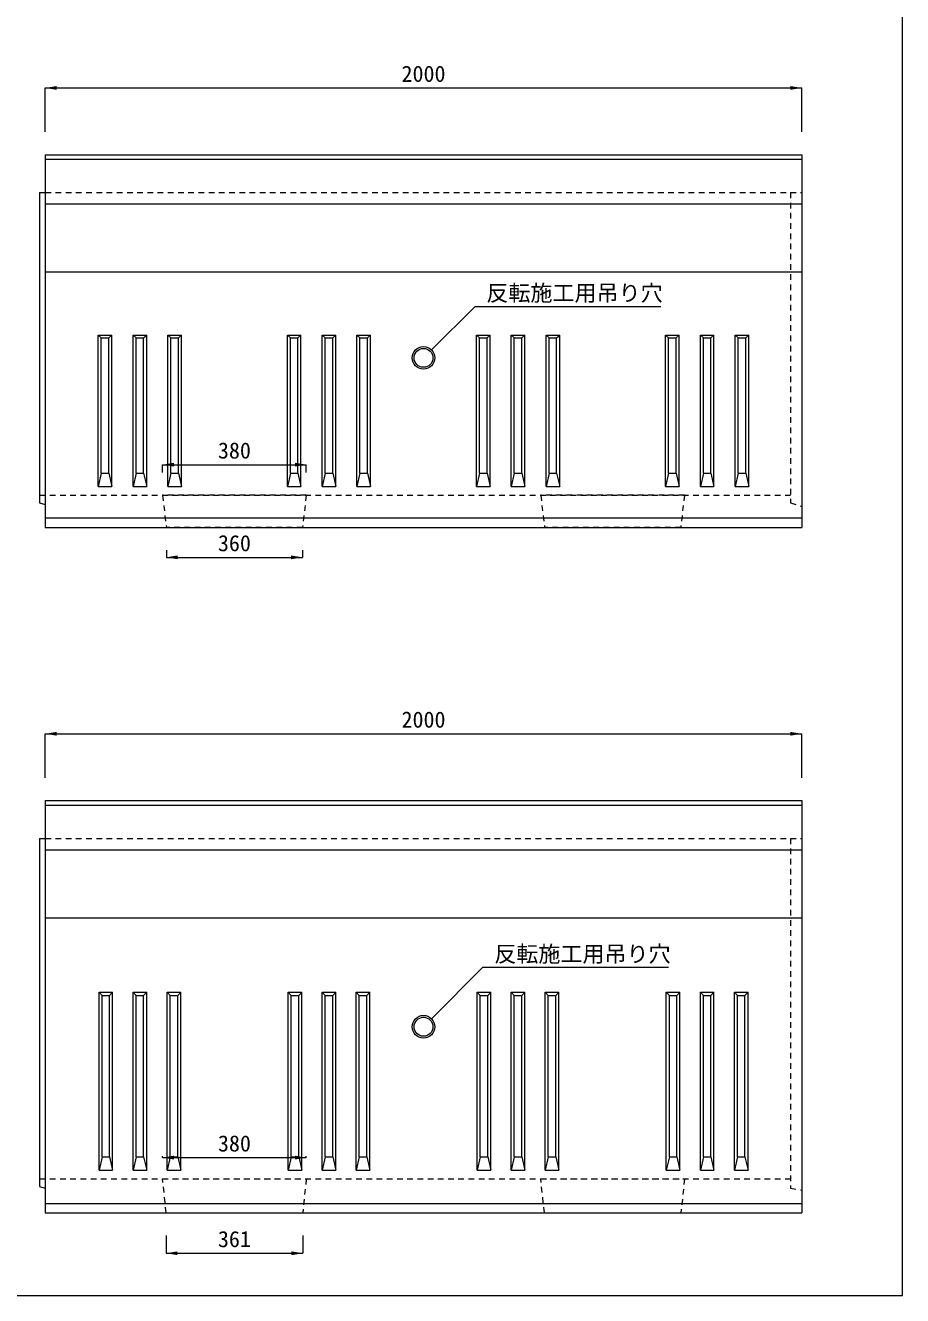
# Model space of a CAD drawing. Units: millimetres at full size. Extents: x -5540 to 13511, y -4102 to 22994.
# Drawn here: x 6904 to 9223, y 13638 to 16995 of the extents above; entities that cross this region are included whole.
import ezdxf
from ezdxf.enums import TextEntityAlignment as Align

# ---------------------------------------------------------------- set-up
doc = ezdxf.new("R2010")
doc.units = ezdxf.units.MM
doc.header["$LTSCALE"] = 40
doc.linetypes.add('USER1', pattern=[0.675, 0.375, -0.3])
for name, color, linetype, lineweight in [('0_2', 7, 'Continuous', 13), ('寸法線', 7, 'Continuous', 13), ('引出線', 4, 'Continuous', 13), ('本体', 2, 'Continuous', 13), ('開孔(スリット)', 30, 'Continuous', 9), ('開孔部', 30, 'USER1', 9)]:
    doc.layers.add(name, color=color, linetype=linetype, lineweight=lineweight)
doc.styles.add('ＭＳ ゴシック', font='')
doc.styles.get('ＭＳ ゴシック').set_extended_font_data('MS Gothic')

# ---------------------------------------------------------------- blocks, each defined once
blk = doc.blocks.new('filled_arrow')
at = {"color": 0, "linetype": 'Continuous', "lineweight": -2}
blk.add_solid([(7.5, 1.25), (0, 0), (7.5, -1.25)], dxfattribs=at)

msp = doc.modelspace()

# ---------------------------------------------------------------- linework, layer by layer
at = {"layer": '0_2', "color": 1}
msp.add_lwpolyline([(5522.87, 13638.08), (9223.49, 13638.08), (9223.49, 18774.03), (5522.87, 18774.03)], close=True, dxfattribs=at)
at = {"layer": '寸法線'}
for p, q in [((6956.7, 16830.08), (8956.7, 16830.08)), ((6956.7, 16713.67), (6956.7, 16830.08)), ((8956.7, 16713.67), (8956.7, 16830.08)), ((7266.7, 15834.35), (7646.7, 15834.35)), ((7266.7, 15813.67), (7266.7, 15834.35)), ((7646.7, 15813.67), (7646.7, 15834.35)), ((7276.7, 15608.67), (7276.7, 15589.43)), ((7276.7, 15589.43), (7636.7, 15589.43)), ((7636.7, 15608.67), (7636.7, 15589.43)), ((6956.7, 15123.08), (8956.7, 15123.08)), ((6956.7, 15006.67), (6956.7, 15123.08)), ((8956.7, 15006.67), (8956.7, 15123.08)), ((7266.7, 14002.83), (7266.7, 14006.67)), ((7266.7, 14002.83), (7646.7, 14002.83)), ((7646.7, 14002.83), (7646.7, 14006.66)), ((7276.17, 13796.67), (7276.17, 13750.01)), ((7637.22, 13796.67), (7637.22, 13750.01)), ((7276.17, 13750.01), (7637.22, 13750.01))]:
    msp.add_line(p, q, dxfattribs=at)
at = {"layer": '引出線'}
for points in [[(7977.91, 16137.88), (8092.85, 16252.82), (8583.81, 16252.82)], [(7977.91, 14369.88), (8113.89, 14505.86), (8604.85, 14505.86)]]:
    msp.add_lwpolyline(points, dxfattribs=at)
at = {"layer": '本体'}
for p, q in [((6956.7, 16653.67), (6956.7, 15668.67)), ((6956.7, 16653.67), (8956.7, 16653.67)), ((8956.7, 16653.67), (8956.7, 15668.67)), ((6956.7, 15668.67), (8956.7, 15668.67)), ((6956.7, 14946.67), (8956.7, 14946.67)), ((6956.7, 14946.67), (6956.7, 13856.67)), ((8956.7, 14946.67), (8956.7, 13856.67)), ((6956.7, 13856.67), (8956.7, 13856.67))]:
    msp.add_line(p, q, dxfattribs=at)
at = {"layer": '本体', "lineweight": 9}
for p, q in [((6956.7, 16641.67), (8956.7, 16641.67)), ((6941.7, 16553.67), (6956.7, 16553.67)), ((6941.7, 16553.67), (6941.7, 15733.67)), ((6941.7, 16553.67), (6956.7, 16553.67)), ((6956.7, 16523.67), (8956.7, 16523.67)), ((6956.7, 16343.67), (8956.7, 16343.67)), ((6941.7, 15733.67), (6956.7, 15728.67)), ((6956.7, 15693.71), (8956.7, 15693.71)), ((6956.7, 14934.67), (8956.71, 14934.67)), ((6941.7, 14846.67), (6956.7, 14846.67)), ((6941.7, 14846.67), (6941.7, 13926.67)), ((6941.7, 14846.67), (6956.7, 14846.67)), ((6956.7, 14816.67), (8956.7, 14816.67)), ((6956.7, 14636.67), (8956.7, 14636.67)), ((6941.7, 13926.67), (6956.7, 13921.67)), ((6956.7, 13881.84), (8956.71, 13881.84))]:
    msp.add_line(p, q, dxfattribs=at)
at = {"layer": '本体', "linetype": 'USER1', "lineweight": 9}
for p, q in [((6956.7, 16553.67), (8926.7, 16553.67)), ((8926.7, 16553.67), (8956.7, 16553.67)), ((8926.7, 16553.67), (8926.7, 15733.67)), ((8926.7, 16553.67), (8956.7, 16553.67)), ((6941.7, 15753.67), (8926.7, 15753.67)), ((8926.7, 15733.67), (8956.7, 15723.67)), ((6956.7, 14846.67), (8926.7, 14846.67)), ((8926.7, 14846.67), (8926.7, 13921.67)), ((8926.7, 14846.67), (8956.7, 14846.67)), ((6941.7, 13946.67), (8926.7, 13946.67)), ((8926.7, 13921.67), (8956.7, 13916.67))]:
    msp.add_line(p, q, dxfattribs=at)
at = {"layer": '本体', "lineweight": 9}
for centre, radius in [((7956.7, 16116.67), 30), ((7956.7, 16116.67), 25), ((7956.7, 14348.67), 30), ((7956.7, 14348.67), 25)]:
    msp.add_circle(centre, radius, dxfattribs=at)
at = {"layer": '開孔(スリット)'}
for p, q in [((7096.7, 15776.67), (7096.7, 16176.67)), ((7096.7, 16176.67), (7132.7, 16176.67)), ((7096.7, 16176.67), (7104.7, 16169.2)), ((7104.7, 15812.3), (7104.7, 16169.2)), ((7104.7, 16169.2), (7124.7, 16169.2)), ((7124.7, 16169.2), (7132.7, 16176.67)), ((7124.7, 15812.3), (7124.7, 16169.2)), ((7132.7, 15776.67), (7132.7, 16176.67)), ((7188.7, 15776.67), (7188.7, 16176.67)), ((7188.7, 16176.67), (7224.7, 16176.67)), ((7188.7, 16176.67), (7196.7, 16169.2)), ((7196.7, 15812.3), (7196.7, 16169.2)), ((7196.7, 16169.2), (7216.7, 16169.2)), ((7216.7, 16169.2), (7224.7, 16176.67)), ((7216.7, 15812.3), (7216.7, 16169.2)), ((7224.7, 15776.67), (7224.7, 16176.67)), ((7280.7, 15776.67), (7280.7, 16176.67)), ((7280.7, 16176.67), (7316.7, 16176.67)), ((7280.7, 16176.67), (7288.7, 16169.2)), ((7288.7, 15812.3), (7288.7, 16169.2)), ((7288.7, 16169.2), (7308.7, 16169.2)), ((7308.7, 16169.2), (7316.7, 16176.67)), ((7308.7, 15812.3), (7308.7, 16169.2)), ((7316.7, 15776.67), (7316.7, 16176.67)), ((7596.7, 15776.67), (7596.7, 16176.67)), ((7596.7, 16176.67), (7632.7, 16176.67)), ((7596.7, 16176.67), (7604.7, 16169.2)), ((7604.7, 15812.3), (7604.7, 16169.2)), ((7604.7, 16169.2), (7624.7, 16169.2)), ((7624.7, 16169.2), (7632.7, 16176.67)), ((7624.7, 15812.3), (7624.7, 16169.2)), ((7632.7, 15776.67), (7632.7, 16176.67)), ((7688.7, 15776.67), (7688.7, 16176.67)), ((7688.7, 16176.67), (7724.7, 16176.67)), ((7688.7, 16176.67), (7696.7, 16169.2)), ((7696.7, 15812.3), (7696.7, 16169.2)), ((7696.7, 16169.2), (7716.7, 16169.2)), ((7716.7, 16169.2), (7724.7, 16176.67)), ((7716.7, 15812.3), (7716.7, 16169.2)), ((7724.7, 15776.67), (7724.7, 16176.67)), ((7780.7, 15776.67), (7780.7, 16176.67)), ((7780.7, 16176.67), (7816.7, 16176.67)), ((7780.7, 16176.67), (7788.7, 16169.2)), ((7788.7, 15812.3), (7788.7, 16169.2)), ((7788.7, 16169.2), (7808.7, 16169.2)), ((7808.7, 16169.2), (7816.7, 16176.67)), ((7808.7, 15812.3), (7808.7, 16169.2)), ((7816.7, 15776.67), (7816.7, 16176.67)), ((8096.7, 15776.67), (8096.7, 16176.67)), ((8096.7, 16176.67), (8132.7, 16176.67)), ((8096.7, 16176.67), (8104.7, 16169.2)), ((8104.7, 15812.3), (8104.7, 16169.2)), ((8104.7, 16169.2), (8124.7, 16169.2)), ((8124.7, 16169.2), (8132.7, 16176.67)), ((8124.7, 15812.3), (8124.7, 16169.2)), ((8132.7, 15776.67), (8132.7, 16176.67)), ((8188.7, 15776.67), (8188.7, 16176.67)), ((8188.7, 16176.67), (8224.7, 16176.67)), ((8188.7, 16176.67), (8196.7, 16169.2)), ((8196.7, 15812.3), (8196.7, 16169.2)), ((8196.7, 16169.2), (8216.7, 16169.2)), ((8216.7, 16169.2), (8224.7, 16176.67)), ((8216.7, 15812.3), (8216.7, 16169.2)), ((8224.7, 15776.67), (8224.7, 16176.67)), ((8280.7, 15776.67), (8280.7, 16176.67)), ((8280.7, 16176.67), (8316.7, 16176.67)), ((8280.7, 16176.67), (8288.7, 16169.2)), ((8288.7, 15812.3), (8288.7, 16169.2)), ((8288.7, 16169.2), (8308.7, 16169.2)), ((8308.7, 16169.2), (8316.7, 16176.67)), ((8308.7, 15812.3), (8308.7, 16169.2)), ((8316.7, 15776.67), (8316.7, 16176.67)), ((8596.7, 15776.67), (8596.7, 16176.67)), ((8596.7, 16176.67), (8632.7, 16176.67)), ((8596.7, 16176.67), (8604.7, 16169.2)), ((8604.7, 15812.3), (8604.7, 16169.2)), ((8604.7, 16169.2), (8624.7, 16169.2)), ((8624.7, 16169.2), (8632.7, 16176.67)), ((8624.7, 15812.3), (8624.7, 16169.2)), ((8632.7, 15776.67), (8632.7, 16176.67)), ((8688.7, 15776.67), (8688.7, 16176.67)), ((8688.7, 16176.67), (8724.7, 16176.67)), ((8688.7, 16176.67), (8696.7, 16169.2)), ((8696.7, 15812.3), (8696.7, 16169.2)), ((8696.7, 16169.2), (8716.7, 16169.2)), ((8716.7, 16169.2), (8724.7, 16176.67)), ((8716.7, 15812.3), (8716.7, 16169.2)), ((8724.7, 15776.67), (8724.7, 16176.67)), ((8780.7, 15776.67), (8780.7, 16176.67)), ((8780.7, 16176.67), (8816.7, 16176.67)), ((8780.7, 16176.67), (8788.7, 16169.2)), ((8788.7, 15812.3), (8788.7, 16169.2)), ((8788.7, 16169.2), (8808.7, 16169.2)), ((8808.7, 16169.2), (8816.7, 16176.67)), ((8808.7, 15812.3), (8808.7, 16169.2)), ((8816.7, 15776.67), (8816.7, 16176.67)), ((7104.7, 15812.3), (7096.7, 15776.67)), ((7104.7, 15812.3), (7124.7, 15812.3)), ((7124.7, 15812.3), (7132.7, 15776.67)), ((7196.7, 15812.3), (7188.7, 15776.67)), ((7196.7, 15812.3), (7216.7, 15812.3)), ((7216.7, 15812.3), (7224.7, 15776.67)), ((7288.7, 15812.3), (7280.7, 15776.67)), ((7288.7, 15812.3), (7308.7, 15812.3)), ((7308.7, 15812.3), (7316.7, 15776.67)), ((7604.7, 15812.3), (7596.7, 15776.67)), ((7604.7, 15812.3), (7624.7, 15812.3)), ((7624.7, 15812.3), (7632.7, 15776.67)), ((7696.7, 15812.3), (7688.7, 15776.67)), ((7696.7, 15812.3), (7716.7, 15812.3)), ((7716.7, 15812.3), (7724.7, 15776.67)), ((7788.7, 15812.3), (7780.7, 15776.67)), ((7788.7, 15812.3), (7808.7, 15812.3)), ((7808.7, 15812.3), (7816.7, 15776.67)), ((8104.7, 15812.3), (8096.7, 15776.67)), ((8104.7, 15812.3), (8124.7, 15812.3)), ((8124.7, 15812.3), (8132.7, 15776.67)), ((8196.7, 15812.3), (8188.7, 15776.67)), ((8196.7, 15812.3), (8216.7, 15812.3)), ((8216.7, 15812.3), (8224.7, 15776.67)), ((8288.7, 15812.3), (8280.7, 15776.67)), ((8288.7, 15812.3), (8308.7, 15812.3)), ((8308.7, 15812.3), (8316.7, 15776.67)), ((8604.7, 15812.3), (8596.7, 15776.67)), ((8604.7, 15812.3), (8624.7, 15812.3)), ((8624.7, 15812.3), (8632.7, 15776.67)), ((8696.7, 15812.3), (8688.7, 15776.67)), ((8696.7, 15812.3), (8716.7, 15812.3)), ((8716.7, 15812.3), (8724.7, 15776.67)), ((8788.7, 15812.3), (8780.7, 15776.67)), ((8788.7, 15812.3), (8808.7, 15812.3)), ((8808.7, 15812.3), (8816.7, 15776.67)), ((7096.7, 15776.67), (7132.7, 15776.67)), ((7188.7, 15776.67), (7224.7, 15776.67)), ((7280.7, 15776.67), (7316.7, 15776.67)), ((7596.7, 15776.67), (7632.7, 15776.67)), ((7688.7, 15776.67), (7724.7, 15776.67)), ((7780.7, 15776.67), (7816.7, 15776.67)), ((8096.7, 15776.67), (8132.7, 15776.67)), ((8188.7, 15776.67), (8224.7, 15776.67)), ((8280.7, 15776.67), (8316.7, 15776.67)), ((8596.7, 15776.67), (8632.7, 15776.67)), ((8688.7, 15776.67), (8724.7, 15776.67)), ((8780.7, 15776.67), (8816.7, 15776.67)), ((7098.7, 14439.67), (7134.7, 14439.67)), ((7098.7, 13969.67), (7098.7, 14439.67)), ((7098.7, 14439.67), (7106.7, 14431.67)), ((7134.7, 14439.67), (7126.7, 14431.67)), ((7134.7, 13969.67), (7134.7, 14439.67)), ((7188.7, 14439.67), (7224.7, 14439.67)), ((7188.7, 13969.67), (7188.7, 14439.67)), ((7188.7, 14439.67), (7196.7, 14431.67)), ((7224.7, 14439.67), (7216.7, 14431.67)), ((7224.7, 13969.67), (7224.7, 14439.67)), ((7278.7, 14439.67), (7314.7, 14439.67)), ((7278.7, 13969.67), (7278.7, 14439.67)), ((7278.7, 14439.67), (7286.7, 14431.67)), ((7314.7, 14439.67), (7306.7, 14431.67)), ((7314.7, 13969.67), (7314.7, 14439.67)), ((7598.7, 14439.67), (7634.7, 14439.67)), ((7598.7, 13969.67), (7598.7, 14439.67)), ((7598.7, 14439.67), (7606.7, 14431.67)), ((7634.7, 14439.67), (7626.7, 14431.67)), ((7634.7, 13969.67), (7634.7, 14439.67)), ((7688.7, 14439.67), (7724.7, 14439.67)), ((7688.7, 13969.67), (7688.7, 14439.67)), ((7688.7, 14439.67), (7696.7, 14431.67)), ((7724.7, 14439.67), (7716.7, 14431.67)), ((7724.7, 13969.67), (7724.7, 14439.67)), ((7778.7, 14439.67), (7814.7, 14439.67)), ((7778.7, 13969.67), (7778.7, 14439.67)), ((7778.7, 14439.67), (7786.7, 14431.67)), ((7814.7, 14439.67), (7806.7, 14431.67)), ((7814.7, 13969.67), (7814.7, 14439.67)), ((8098.7, 14439.67), (8134.7, 14439.67)), ((8098.7, 13969.67), (8098.7, 14439.67)), ((8098.7, 14439.67), (8106.7, 14431.67)), ((8134.7, 14439.67), (8126.7, 14431.67)), ((8134.7, 13969.67), (8134.7, 14439.67)), ((8188.7, 14439.67), (8224.7, 14439.67)), ((8188.7, 13969.67), (8188.7, 14439.67)), ((8188.7, 14439.67), (8196.7, 14431.67)), ((8224.7, 14439.67), (8216.7, 14431.67)), ((8224.7, 13969.67), (8224.7, 14439.67)), ((8278.7, 14439.67), (8314.7, 14439.67)), ((8278.7, 13969.67), (8278.7, 14439.67)), ((8278.7, 14439.67), (8286.7, 14431.67)), ((8314.7, 14439.67), (8306.7, 14431.67)), ((8314.7, 13969.67), (8314.7, 14439.67)), ((8598.7, 14439.67), (8634.7, 14439.67)), ((8598.7, 13969.67), (8598.7, 14439.67)), ((8598.7, 14439.67), (8606.7, 14431.67)), ((8634.7, 14439.67), (8626.7, 14431.67)), ((8634.7, 13969.67), (8634.7, 14439.67)), ((8688.7, 14439.67), (8724.7, 14439.67)), ((8688.7, 13969.67), (8688.7, 14439.67)), ((8688.7, 14439.67), (8696.7, 14431.67)), ((8724.7, 14439.67), (8716.7, 14431.67)), ((8724.7, 13969.67), (8724.7, 14439.67)), ((8778.7, 14439.67), (8814.7, 14439.67)), ((8778.7, 13969.67), (8778.7, 14439.67)), ((8778.7, 14439.67), (8786.7, 14431.67)), ((8814.7, 14439.67), (8806.7, 14431.67)), ((8814.7, 13969.67), (8814.7, 14439.67)), ((7106.7, 14431.67), (7126.7, 14431.67)), ((7106.7, 14004.67), (7106.7, 14431.67)), ((7126.7, 14004.67), (7126.7, 14431.67)), ((7196.7, 14431.67), (7216.7, 14431.67)), ((7196.7, 14004.67), (7196.7, 14431.67)), ((7216.7, 14004.67), (7216.7, 14431.67)), ((7286.7, 14431.67), (7306.7, 14431.67)), ((7286.7, 14004.67), (7286.7, 14431.67)), ((7306.7, 14004.67), (7306.7, 14431.67)), ((7606.7, 14431.67), (7626.7, 14431.67)), ((7606.7, 14004.67), (7606.7, 14431.67)), ((7626.7, 14004.67), (7626.7, 14431.67)), ((7696.7, 14431.67), (7716.7, 14431.67)), ((7696.7, 14004.67), (7696.7, 14431.67)), ((7716.7, 14004.67), (7716.7, 14431.67)), ((7786.7, 14431.67), (7806.7, 14431.67)), ((7786.7, 14004.67), (7786.7, 14431.67)), ((7806.7, 14004.67), (7806.7, 14431.67)), ((8106.7, 14431.67), (8126.7, 14431.67)), ((8106.7, 14004.67), (8106.7, 14431.67)), ((8126.7, 14004.67), (8126.7, 14431.67)), ((8196.7, 14431.67), (8216.7, 14431.67)), ((8196.7, 14004.67), (8196.7, 14431.67)), ((8216.7, 14004.67), (8216.7, 14431.67)), ((8286.7, 14431.67), (8306.7, 14431.67)), ((8286.7, 14004.67), (8286.7, 14431.67)), ((8306.7, 14004.67), (8306.7, 14431.67)), ((8606.7, 14431.67), (8626.7, 14431.67)), ((8606.7, 14004.67), (8606.7, 14431.67)), ((8626.7, 14004.67), (8626.7, 14431.67)), ((8696.7, 14431.67), (8716.7, 14431.67)), ((8696.7, 14004.67), (8696.7, 14431.67)), ((8716.7, 14004.67), (8716.7, 14431.67)), ((8786.7, 14431.67), (8806.7, 14431.67)), ((8786.7, 14004.67), (8786.7, 14431.67)), ((8806.7, 14004.67), (8806.7, 14431.67)), ((7106.7, 14004.67), (7098.7, 13969.67)), ((7106.7, 14004.67), (7126.7, 14004.67)), ((7126.7, 14004.67), (7134.7, 13969.67)), ((7196.7, 14004.67), (7188.7, 13969.67)), ((7196.7, 14004.67), (7216.7, 14004.67)), ((7216.7, 14004.67), (7224.7, 13969.67)), ((7286.7, 14004.67), (7278.7, 13969.67)), ((7286.7, 14004.67), (7306.7, 14004.67)), ((7306.7, 14004.67), (7314.7, 13969.67)), ((7606.7, 14004.67), (7598.7, 13969.67)), ((7606.7, 14004.67), (7626.7, 14004.67)), ((7626.7, 14004.67), (7634.7, 13969.67)), ((7696.7, 14004.67), (7688.7, 13969.67)), ((7696.7, 14004.67), (7716.7, 14004.67)), ((7716.7, 14004.67), (7724.7, 13969.67)), ((7786.7, 14004.67), (7778.7, 13969.67)), ((7786.7, 14004.67), (7806.7, 14004.67)), ((7806.7, 14004.67), (7814.7, 13969.67)), ((8106.7, 14004.67), (8098.7, 13969.67)), ((8106.7, 14004.67), (8126.7, 14004.67)), ((8126.7, 14004.67), (8134.7, 13969.67)), ((8196.7, 14004.67), (8188.7, 13969.67)), ((8196.7, 14004.67), (8216.7, 14004.67)), ((8216.7, 14004.67), (8224.7, 13969.67)), ((8286.7, 14004.67), (8278.7, 13969.67)), ((8286.7, 14004.67), (8306.7, 14004.67)), ((8306.7, 14004.67), (8314.7, 13969.67)), ((8606.7, 14004.67), (8598.7, 13969.67)), ((8606.7, 14004.67), (8626.7, 14004.67)), ((8626.7, 14004.67), (8634.7, 13969.67)), ((8696.7, 14004.67), (8688.7, 13969.67)), ((8696.7, 14004.67), (8716.7, 14004.67)), ((8716.7, 14004.67), (8724.7, 13969.67)), ((8786.7, 14004.67), (8778.7, 13969.67)), ((8786.7, 14004.67), (8806.7, 14004.67)), ((8806.7, 14004.67), (8814.7, 13969.67)), ((7098.7, 13969.67), (7134.7, 13969.67)), ((7188.7, 13969.67), (7224.7, 13969.67)), ((7278.7, 13969.67), (7314.7, 13969.67)), ((7598.7, 13969.67), (7634.7, 13969.67)), ((7688.7, 13969.67), (7724.7, 13969.67)), ((7778.7, 13969.67), (7814.7, 13969.67)), ((8098.7, 13969.67), (8134.7, 13969.67)), ((8188.7, 13969.67), (8224.7, 13969.67)), ((8278.7, 13969.67), (8314.7, 13969.67)), ((8598.7, 13969.67), (8634.7, 13969.67)), ((8688.7, 13969.67), (8724.7, 13969.67)), ((8778.7, 13969.67), (8814.7, 13969.67))]:
    msp.add_line(p, q, dxfattribs=at)
at = {"layer": '開孔部'}
for p, q in [((7646.7, 13946.67), (7637.23, 13856.67)), ((8646.7, 13946.67), (8637.23, 13856.67))]:
    msp.add_line(p, q, dxfattribs=at)
for points in [[(7646.7, 15753.67), (7266.7, 15753.67), (7276.7, 15668.67)], [(7646.7, 15753.67), (7636.7, 15668.67), (7276.7, 15668.67)], [(8646.7, 15753.67), (8266.7, 15753.67), (8276.7, 15668.67)], [(8646.7, 15753.67), (8636.7, 15668.67), (8276.7, 15668.67)], [(7276.17, 13856.67), (7266.7, 13946.67), (7646.7, 13946.66)], [(8276.17, 13856.67), (8266.7, 13946.67), (8646.7, 13946.66)]]:
    msp.add_lwpolyline(points, dxfattribs=at)

# ---------------------------------------------------------------- block references
at = {"layer": '寸法線', "xscale": 4, "yscale": 4}
for p in [(6956.7, 16830.08), (7266.7, 15834.35), (7276.7, 15589.43), (6956.7, 15123.08), (7266.7, 14002.83), (7276.17, 13750.01)]:
    msp.add_blockref('filled_arrow', p, dxfattribs=at)
at = {"layer": '寸法線', "xscale": 4, "yscale": 4, "rotation": 180}
for p in [(8956.7, 16830.08), (7646.7, 15834.35), (7636.7, 15589.43), (8956.7, 15123.08), (7646.7, 14002.83), (7637.22, 13750.01)]:
    msp.add_blockref('filled_arrow', p, dxfattribs=at)
at = {"layer": '引出線', "xscale": 0.133, "yscale": 0.133, "rotation": 45}
for p in [(7977.91, 16137.88), (7977.91, 14369.88)]:
    msp.add_blockref('filled_arrow', p, dxfattribs=at)

# ---------------------------------------------------------------- texts
at = {"layer": '寸法線', "style": 'ＭＳ ゴシック'}
for s, p in [('2000', (7956.7, 16867.58)), ('380', (7456.7, 15871.85)), ('360', (7456.7, 15626.93)), ('2000', (7956.7, 15160.58)), ('380', (7456.7, 14040.33)), ('361', (7456.7, 13787.51))]:
    msp.add_text(s, height=42.72, dxfattribs=at).set_placement(p, align=Align.MIDDLE_CENTER)
at = {"layer": '引出線', "style": 'ＭＳ ゴシック'}
for p in [(8122.85, 16309.56), (8143.89, 14562.6)]:
    msp.add_text('反転施工用吊り穴', height=42.72, dxfattribs=at).set_placement(p, align=Align.TOP_LEFT)

doc.saveas('drawing.dxf')
